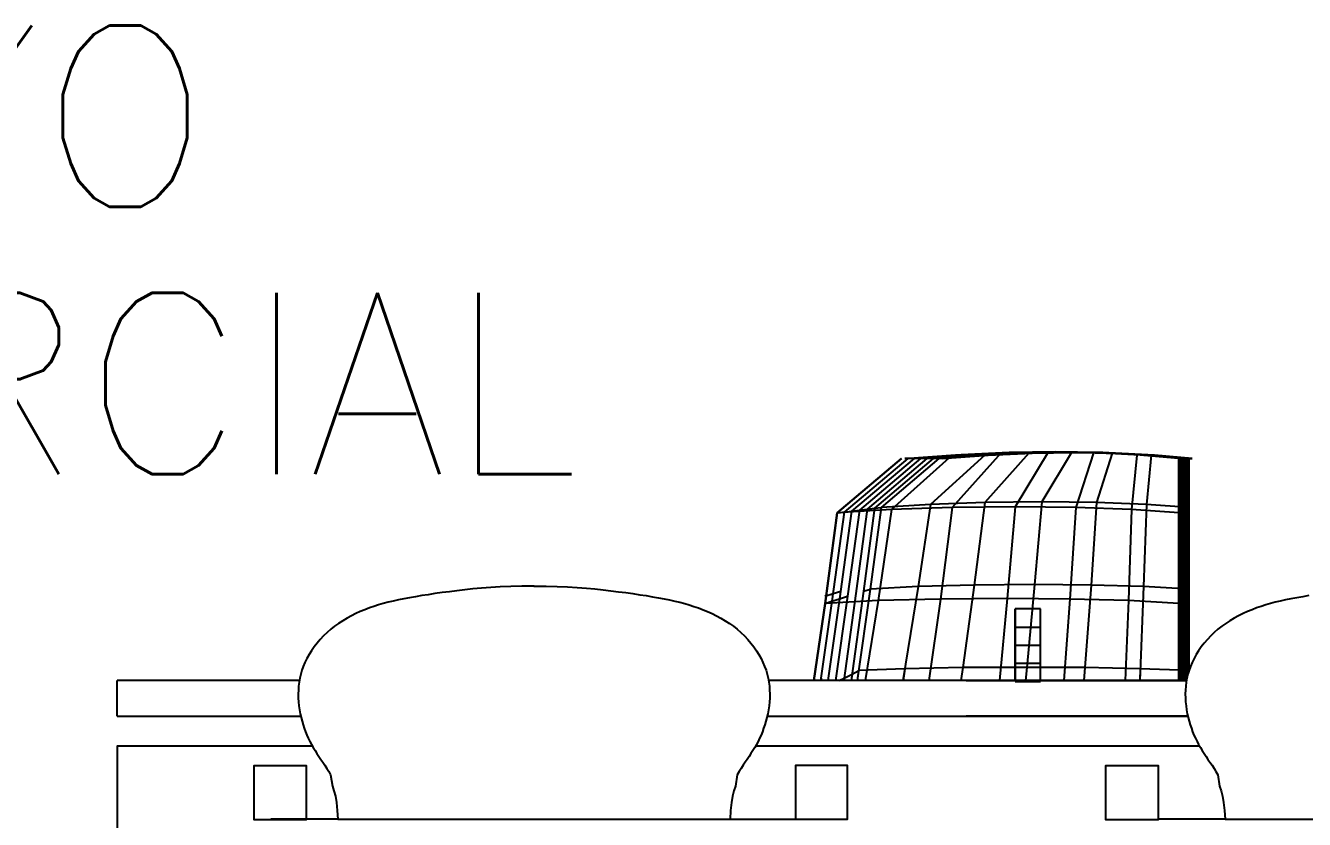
# Model space of a CAD drawing. Header units: millimetres. Extents: x 2056 to 4470, y 1400 to 3101.
# Drawn here: x 2171.46 to 2172.537, y 1412.29 to 1412.959 of the extents above; entities that cross this region are included whole.
import ezdxf

# ---------------------------------------------------------------- set-up
doc = ezdxf.new("R2010")
doc.units = ezdxf.units.MM
doc.layers.add('A-ANNO-TEXT', color=190, linetype='Continuous')
doc.layers.add('A-PLAN-3', color=3, linetype='Continuous')
doc.styles.add('ROMANS', font='romans')

# ---------------------------------------------------------------- blocks, each defined once
blk = doc.blocks.new('ESCRITORIO CONSULTORIO')
for p, q in [((0.7031, 0.9176, 3.0108), (0.6521, 0.8716, 3.0108)), ((0.6634, 0.9148, 3.0108), (0.7059, 0.9178, 3.0108)), ((0.6634, 0.9148, 3.0108), (0.7059, 0.9178, 3.0108)), ((0.7106, 0.9178, 3.0108), (0.6686, 0.9148, 3.0108)), ((0.7151, 0.9178, 3.0108), (0.6739, 0.9148, 3.0108)), ((0.7196, 0.9178, 3.0108), (0.6794, 0.9148, 3.0108)), ((0.7241, 0.9176, 3.0108), (0.6846, 0.9148, 3.0108)), ((0.7306, 0.9174, 3.0108), (0.6848, 0.8759, 3.0108)), ((0.7286, 0.9176, 3.0108), (0.6899, 0.9148, 3.0108)), ((0.6951, 0.9148, 3.0108), (0.7334, 0.9176, 3.0108)), ((0.7334, 0.9176, 3.0108), (0.6951, 0.9148, 3.0108)), ((0.7443, 0.9194, 3.0108), (0.7031, 0.8734, 3.0108)), ((0.7059, 0.9178, 3.0108), (0.7471, 0.9196, 3.0108)), ((0.7059, 0.9178, 3.0108), (0.7471, 0.9196, 3.0108)), ((0.7059, 0.9178, 3.0108), (0.7059, 0.9178, 3.0108)), ((0.7059, 0.9178, 3.0108), (0.7059, 0.9178, 3.0108)), ((0.7059, 0.9178, 3.0108), (0.7106, 0.9178, 3.0108)), ((0.7511, 0.9196, 3.0108), (0.7106, 0.9178, 3.0108)), ((0.7106, 0.9178, 3.0108), (0.7106, 0.9178, 3.0108)), ((0.7106, 0.9178, 3.0108), (0.7151, 0.9178, 3.0108)), ((0.7106, 0.9178, 3.0108), (0.7106, 0.9178, 3.0108)), ((0.7106, 0.9178, 3.0108), (0.7106, 0.9178, 3.0108)), ((0.7551, 0.9196, 3.0108), (0.7151, 0.9178, 3.0108)), ((0.7151, 0.9178, 3.0108), (0.7151, 0.9178, 3.0108)), ((0.7151, 0.9178, 3.0108), (0.7196, 0.9178, 3.0108)), ((0.7151, 0.9178, 3.0108), (0.7151, 0.9178, 3.0108)), ((0.7151, 0.9178, 3.0108), (0.7151, 0.9178, 3.0108)), ((0.7589, 0.9193, 3.0108), (0.7196, 0.9178, 3.0108)), ((0.7196, 0.9178, 3.0108), (0.7196, 0.9178, 3.0108)), ((0.7196, 0.9178, 3.0108), (0.7241, 0.9176, 3.0108)), ((0.7196, 0.9178, 3.0108), (0.7196, 0.9178, 3.0108)), ((0.7196, 0.9178, 3.0108), (0.7196, 0.9178, 3.0108)), ((0.7626, 0.9193, 3.0108), (0.7241, 0.9176, 3.0108)), ((0.7241, 0.9176, 3.0108), (0.7241, 0.9176, 3.0108)), ((0.7241, 0.9176, 3.0108), (0.7286, 0.9176, 3.0108)), ((0.7241, 0.9176, 3.0108), (0.7241, 0.9176, 3.0108)), ((0.7241, 0.9176, 3.0108), (0.7241, 0.9176, 3.0108)), ((0.7664, 0.9193, 3.0108), (0.7286, 0.9176, 3.0108)), ((0.7286, 0.9176, 3.0108), (0.7286, 0.9176, 3.0108)), ((0.7286, 0.9176, 3.0108), (0.7334, 0.9176, 3.0108)), ((0.7286, 0.9176, 3.0108), (0.7286, 0.9176, 3.0108)), ((0.7286, 0.9176, 3.0108), (0.7286, 0.9176, 3.0108)), ((0.7678, 0.9191, 3.0108), (0.7308, 0.8776, 3.0108)), ((0.7334, 0.9176, 3.0108), (0.7706, 0.9193, 3.0108)), ((0.7706, 0.9193, 3.0108), (0.7334, 0.9176, 3.0108)), ((0.7334, 0.9176, 3.0108), (0.7334, 0.9176, 3.0108)), ((0.7334, 0.9176, 3.0108), (0.7334, 0.9176, 3.0108)), ((0.7334, 0.9176, 3.0108), (0.7334, 0.9176, 3.0108)), ((0.7334, 0.9176, 3.0108), (0.7334, 0.9176, 3.0108)), ((0.7471, 0.9196, 3.0108), (0.7869, 0.9203, 3.0108)), ((0.7471, 0.9196, 3.0108), (0.7869, 0.9203, 3.0108)), ((0.7471, 0.9196, 3.0108), (0.7471, 0.9196, 3.0108)), ((0.7471, 0.9196, 3.0108), (0.7471, 0.9196, 3.0108)), ((0.7471, 0.9196, 3.0108), (0.7511, 0.9196, 3.0108)), ((0.7901, 0.9203, 3.0108), (0.7511, 0.9196, 3.0108)), ((0.7511, 0.9196, 3.0108), (0.7511, 0.9196, 3.0108)), ((0.7511, 0.9196, 3.0108), (0.7551, 0.9196, 3.0108)), ((0.7511, 0.9196, 3.0108), (0.7511, 0.9196, 3.0108)), ((0.7511, 0.9196, 3.0108), (0.7511, 0.9196, 3.0108)), ((0.7934, 0.9201, 3.0108), (0.7551, 0.9196, 3.0108)), ((0.7551, 0.9196, 3.0108), (0.7551, 0.9196, 3.0108)), ((0.7551, 0.9196, 3.0108), (0.7589, 0.9193, 3.0108)), ((0.7551, 0.9196, 3.0108), (0.7551, 0.9196, 3.0108)), ((0.7551, 0.9196, 3.0108), (0.7551, 0.9196, 3.0108)), ((0.7841, 0.9201, 3.0108), (0.7563, 0.8739, 3.0108)), ((0.7966, 0.9201, 3.0108), (0.7589, 0.9193, 3.0108)), ((0.7589, 0.9193, 3.0108), (0.7589, 0.9193, 3.0108)), ((0.7589, 0.9193, 3.0108), (0.7626, 0.9193, 3.0108)), ((0.7589, 0.9193, 3.0108), (0.7589, 0.9193, 3.0108)), ((0.7589, 0.9193, 3.0108), (0.7589, 0.9193, 3.0108)), ((0.7996, 0.9198, 3.0108), (0.7626, 0.9193, 3.0108)), ((0.7626, 0.9193, 3.0108), (0.7626, 0.9193, 3.0108)), ((0.7626, 0.9193, 3.0108), (0.7664, 0.9193, 3.0108)), ((0.7626, 0.9193, 3.0108), (0.7626, 0.9193, 3.0108)), ((0.7626, 0.9193, 3.0108), (0.7626, 0.9193, 3.0108)), ((0.8029, 0.9198, 3.0108), (0.7664, 0.9193, 3.0108)), ((0.7664, 0.9193, 3.0108), (0.7664, 0.9193, 3.0108)), ((0.7664, 0.9193, 3.0108), (0.7706, 0.9193, 3.0108)), ((0.7664, 0.9193, 3.0108), (0.7664, 0.9193, 3.0108)), ((0.7664, 0.9193, 3.0108), (0.7664, 0.9193, 3.0108)), ((0.7706, 0.9193, 3.0108), (0.8064, 0.9198, 3.0108)), ((0.8064, 0.9198, 3.0108), (0.7706, 0.9193, 3.0108)), ((0.7706, 0.9193, 3.0108), (0.7706, 0.9193, 3.0108)), ((0.7706, 0.9193, 3.0108), (0.7706, 0.9193, 3.0108)), ((0.7706, 0.9193, 3.0108), (0.7706, 0.9193, 3.0108)), ((0.7706, 0.9193, 3.0108), (0.7706, 0.9193, 3.0108)), ((0.8036, 0.9196, 3.0108), (0.7786, 0.8781, 3.0108)), ((0.7869, 0.9203, 3.0108), (0.7869, 0.9203, 3.0108)), ((0.7869, 0.9203, 3.0108), (0.8251, 0.9196, 3.0108)), ((0.7869, 0.9203, 3.0108), (0.7869, 0.9203, 3.0108)), ((0.7869, 0.9203, 3.0108), (0.7901, 0.9203, 3.0108)), ((0.7869, 0.9203, 3.0108), (0.8251, 0.9196, 3.0108)), ((0.7901, 0.9203, 3.0108), (0.7901, 0.9203, 3.0108)), ((0.7901, 0.9203, 3.0108), (0.7934, 0.9201, 3.0108)), ((0.8276, 0.9196, 3.0108), (0.7901, 0.9203, 3.0108)), ((0.7901, 0.9203, 3.0108), (0.7901, 0.9203, 3.0108)), ((0.7901, 0.9203, 3.0108), (0.7901, 0.9203, 3.0108)), ((0.7934, 0.9201, 3.0108), (0.7934, 0.9201, 3.0108)), ((0.7934, 0.9201, 3.0108), (0.7966, 0.9201, 3.0108)), ((0.8301, 0.9196, 3.0108), (0.7934, 0.9201, 3.0108)), ((0.7934, 0.9201, 3.0108), (0.7934, 0.9201, 3.0108)), ((0.7934, 0.9201, 3.0108), (0.7934, 0.9201, 3.0108)), ((0.7966, 0.9201, 3.0108), (0.7966, 0.9201, 3.0108)), ((0.7966, 0.9201, 3.0108), (0.7996, 0.9198, 3.0108)), ((0.8329, 0.9193, 3.0108), (0.7966, 0.9201, 3.0108)), ((0.7966, 0.9201, 3.0108), (0.7966, 0.9201, 3.0108)), ((0.7966, 0.9201, 3.0108), (0.7966, 0.9201, 3.0108)), ((0.7996, 0.9198, 3.0108), (0.7996, 0.9198, 3.0108)), ((0.7996, 0.9198, 3.0108), (0.8029, 0.9198, 3.0108)), ((0.8356, 0.9193, 3.0108), (0.7996, 0.9198, 3.0108)), ((0.7996, 0.9198, 3.0108), (0.7996, 0.9198, 3.0108)), ((0.7996, 0.9198, 3.0108), (0.7996, 0.9198, 3.0108)), ((0.8029, 0.9198, 3.0108), (0.8029, 0.9198, 3.0108)), ((0.8029, 0.9198, 3.0108), (0.8064, 0.9198, 3.0108)), ((0.8381, 0.9193, 3.0108), (0.8029, 0.9198, 3.0108)), ((0.8029, 0.9198, 3.0108), (0.8029, 0.9198, 3.0108)), ((0.8029, 0.9198, 3.0108), (0.8029, 0.9198, 3.0108)), ((0.8064, 0.9198, 3.0108), (0.8064, 0.9198, 3.0108)), ((0.8064, 0.9198, 3.0108), (0.8406, 0.9193, 3.0108)), ((0.8064, 0.9198, 3.0108), (0.8064, 0.9198, 3.0108)), ((0.8406, 0.9193, 3.0108), (0.8064, 0.9198, 3.0108)), ((0.8064, 0.9198, 3.0108), (0.8064, 0.9198, 3.0108)), ((0.8064, 0.9198, 3.0108), (0.8064, 0.9198, 3.0108)), ((0.8223, 0.9194, 3.0108), (0.8073, 0.8734, 3.0108)), ((0.8378, 0.9191, 3.0108), (0.8246, 0.8776, 3.0108)), ((0.8251, 0.9196, 3.0108), (0.8251, 0.9196, 3.0108)), ((0.8251, 0.9196, 3.0108), (0.8616, 0.9178, 3.0108)), ((0.8251, 0.9196, 3.0108), (0.8251, 0.9196, 3.0108)), ((0.8251, 0.9196, 3.0108), (0.8276, 0.9196, 3.0108)), ((0.8251, 0.9196, 3.0108), (0.8616, 0.9178, 3.0108)), ((0.8276, 0.9196, 3.0108), (0.8276, 0.9196, 3.0108)), ((0.8276, 0.9196, 3.0108), (0.8301, 0.9196, 3.0108)), ((0.8636, 0.9178, 3.0108), (0.8276, 0.9196, 3.0108)), ((0.8276, 0.9196, 3.0108), (0.8276, 0.9196, 3.0108)), ((0.8276, 0.9196, 3.0108), (0.8276, 0.9196, 3.0108)), ((0.8301, 0.9196, 3.0108), (0.8301, 0.9196, 3.0108)), ((0.8301, 0.9196, 3.0108), (0.8329, 0.9193, 3.0108)), ((0.8656, 0.9178, 3.0108), (0.8301, 0.9196, 3.0108)), ((0.8301, 0.9196, 3.0108), (0.8301, 0.9196, 3.0108)), ((0.8301, 0.9196, 3.0108), (0.8301, 0.9196, 3.0108)), ((0.8329, 0.9193, 3.0108), (0.8329, 0.9193, 3.0108)), ((0.8329, 0.9193, 3.0108), (0.8356, 0.9193, 3.0108)), ((0.8676, 0.9178, 3.0108), (0.8329, 0.9193, 3.0108)), ((0.8329, 0.9193, 3.0108), (0.8329, 0.9193, 3.0108)), ((0.8329, 0.9193, 3.0108), (0.8329, 0.9193, 3.0108)), ((0.8356, 0.9193, 3.0108), (0.8356, 0.9193, 3.0108)), ((0.8356, 0.9193, 3.0108), (0.8381, 0.9193, 3.0108)), ((0.8699, 0.9176, 3.0108), (0.8356, 0.9193, 3.0108)), ((0.8356, 0.9193, 3.0108), (0.8356, 0.9193, 3.0108)), ((0.8356, 0.9193, 3.0108), (0.8356, 0.9193, 3.0108)), ((0.8381, 0.9193, 3.0108), (0.8381, 0.9193, 3.0108)), ((0.8381, 0.9193, 3.0108), (0.8406, 0.9193, 3.0108)), ((0.8719, 0.9176, 3.0108), (0.8381, 0.9193, 3.0108)), ((0.8381, 0.9193, 3.0108), (0.8381, 0.9193, 3.0108)), ((0.8381, 0.9193, 3.0108), (0.8381, 0.9193, 3.0108)), ((0.8406, 0.9193, 3.0108), (0.8406, 0.9193, 3.0108)), ((0.8406, 0.9193, 3.0108), (0.8736, 0.9176, 3.0108)), ((0.8406, 0.9193, 3.0108), (0.8406, 0.9193, 3.0108)), ((0.8736, 0.9176, 3.0108), (0.8406, 0.9193, 3.0108)), ((0.8406, 0.9193, 3.0108), (0.8406, 0.9193, 3.0108)), ((0.8406, 0.9193, 3.0108), (0.8406, 0.9193, 3.0108)), ((0.8588, 0.9176, 3.0108), (0.8543, 0.8716, 3.0108)), ((0.8616, 0.9178, 3.0108), (0.8616, 0.9178, 3.0108)), ((0.8616, 0.9178, 3.0108), (0.8969, 0.9148, 3.0108)), ((0.8616, 0.9178, 3.0108), (0.8616, 0.9178, 3.0108)), ((0.8616, 0.9178, 3.0108), (0.8636, 0.9178, 3.0108)), ((0.8616, 0.9178, 3.0108), (0.8969, 0.9148, 3.0108)), ((0.8636, 0.9178, 3.0108), (0.8636, 0.9178, 3.0108)), ((0.8636, 0.9178, 3.0108), (0.8656, 0.9178, 3.0108)), ((0.8981, 0.9148, 3.0108), (0.8636, 0.9178, 3.0108)), ((0.8636, 0.9178, 3.0108), (0.8636, 0.9178, 3.0108)), ((0.8636, 0.9178, 3.0108), (0.8636, 0.9178, 3.0108)), ((0.8656, 0.9178, 3.0108), (0.8656, 0.9178, 3.0108)), ((0.8656, 0.9178, 3.0108), (0.8676, 0.9178, 3.0108)), ((0.8996, 0.9148, 3.0108), (0.8656, 0.9178, 3.0108)), ((0.8656, 0.9178, 3.0108), (0.8656, 0.9178, 3.0108)), ((0.8656, 0.9178, 3.0108), (0.8656, 0.9178, 3.0108)), ((0.8708, 0.9174, 3.0108), (0.8668, 0.8759, 3.0108)), ((0.8676, 0.9178, 3.0108), (0.8676, 0.9178, 3.0108)), ((0.8676, 0.9178, 3.0108), (0.8699, 0.9176, 3.0108)), ((0.9011, 0.9148, 3.0108), (0.8676, 0.9178, 3.0108)), ((0.8676, 0.9178, 3.0108), (0.8676, 0.9178, 3.0108)), ((0.8676, 0.9178, 3.0108), (0.8676, 0.9178, 3.0108)), ((0.8699, 0.9176, 3.0108), (0.8699, 0.9176, 3.0108)), ((0.8699, 0.9176, 3.0108), (0.8719, 0.9176, 3.0108)), ((0.9024, 0.9148, 3.0108), (0.8699, 0.9176, 3.0108)), ((0.8699, 0.9176, 3.0108), (0.8699, 0.9176, 3.0108)), ((0.8699, 0.9176, 3.0108), (0.8699, 0.9176, 3.0108)), ((0.8719, 0.9176, 3.0108), (0.8719, 0.9176, 3.0108)), ((0.8719, 0.9176, 3.0108), (0.8736, 0.9176, 3.0108)), ((0.9039, 0.9148, 3.0108), (0.8719, 0.9176, 3.0108)), ((0.8719, 0.9176, 3.0108), (0.8719, 0.9176, 3.0108)), ((0.8719, 0.9176, 3.0108), (0.8719, 0.9176, 3.0108)), ((0.8736, 0.9176, 3.0108), (0.8736, 0.9176, 3.0108)), ((0.8736, 0.9176, 3.0108), (0.9054, 0.9148, 3.0108)), ((0.8736, 0.9176, 3.0108), (0.8736, 0.9176, 3.0108)), ((0.9054, 0.9148, 3.0108), (0.8736, 0.9176, 3.0108)), ((0.8736, 0.9176, 3.0108), (0.8736, 0.9176, 3.0108)), ((0.8736, 0.9176, 3.0108), (0.8736, 0.9176, 3.0108)), ((0.6063, 0.8689, 3.0108), (0.6606, 0.9146, 3.0108)), ((0.6606, 0.9146, 3.0108), (0.6063, 0.8689, 3.0108)), ((0.6658, 0.9146, 3.0108), (0.6121, 0.8694, 3.0108)), ((0.6711, 0.9146, 3.0108), (0.6183, 0.8704, 3.0108)), ((0.6766, 0.9146, 3.0108), (0.6251, 0.8711, 3.0108)), ((0.6818, 0.9146, 3.0108), (0.6316, 0.8721, 3.0108)), ((0.6871, 0.9146, 3.0108), (0.6378, 0.8729, 3.0108)), ((0.6436, 0.8734, 3.0108), (0.6923, 0.9146, 3.0108)), ((0.6436, 0.8734, 3.0108), (0.6923, 0.9146, 3.0108)), ((0.6634, 0.9148, 3.0108), (0.6634, 0.9148, 3.0108)), ((0.6634, 0.9148, 3.0108), (0.6634, 0.9148, 3.0108)), ((0.6686, 0.9148, 3.0108), (0.6634, 0.9148, 3.0108)), ((0.6634, 0.9148, 3.0108), (0.6634, 0.9148, 3.0108)), ((0.6686, 0.9148, 3.0108), (0.6634, 0.9148, 3.0108)), ((0.6634, 0.9148, 3.0108), (0.6634, 0.9148, 3.0108)), ((0.6634, 0.9148, 3.0108), (0.6634, 0.9148, 3.0108)), ((0.6739, 0.9148, 3.0108), (0.6686, 0.9148, 3.0108)), ((0.6686, 0.9148, 3.0108), (0.6686, 0.9148, 3.0108)), ((0.6686, 0.9148, 3.0108), (0.6686, 0.9148, 3.0108)), ((0.6739, 0.9148, 3.0108), (0.6686, 0.9148, 3.0108)), ((0.6686, 0.9148, 3.0108), (0.6686, 0.9148, 3.0108)), ((0.6686, 0.9148, 3.0108), (0.6686, 0.9148, 3.0108)), ((0.6794, 0.9148, 3.0108), (0.6739, 0.9148, 3.0108)), ((0.6739, 0.9148, 3.0108), (0.6739, 0.9148, 3.0108)), ((0.6739, 0.9148, 3.0108), (0.6739, 0.9148, 3.0108)), ((0.6794, 0.9148, 3.0108), (0.6739, 0.9148, 3.0108)), ((0.6739, 0.9148, 3.0108), (0.6739, 0.9148, 3.0108)), ((0.6739, 0.9148, 3.0108), (0.6739, 0.9148, 3.0108)), ((0.6846, 0.9148, 3.0108), (0.6794, 0.9148, 3.0108)), ((0.6794, 0.9148, 3.0108), (0.6794, 0.9148, 3.0108)), ((0.6794, 0.9148, 3.0108), (0.6794, 0.9148, 3.0108)), ((0.6846, 0.9148, 3.0108), (0.6794, 0.9148, 3.0108)), ((0.6794, 0.9148, 3.0108), (0.6794, 0.9148, 3.0108)), ((0.6794, 0.9148, 3.0108), (0.6794, 0.9148, 3.0108)), ((0.6899, 0.9148, 3.0108), (0.6846, 0.9148, 3.0108)), ((0.6846, 0.9148, 3.0108), (0.6846, 0.9148, 3.0108)), ((0.6846, 0.9148, 3.0108), (0.6846, 0.9148, 3.0108)), ((0.6899, 0.9148, 3.0108), (0.6846, 0.9148, 3.0108)), ((0.6846, 0.9148, 3.0108), (0.6846, 0.9148, 3.0108)), ((0.6846, 0.9148, 3.0108), (0.6846, 0.9148, 3.0108)), ((0.6951, 0.9148, 3.0108), (0.6899, 0.9148, 3.0108)), ((0.6899, 0.9148, 3.0108), (0.6899, 0.9148, 3.0108)), ((0.6899, 0.9148, 3.0108), (0.6899, 0.9148, 3.0108)), ((0.6951, 0.9148, 3.0108), (0.6899, 0.9148, 3.0108)), ((0.6899, 0.9148, 3.0108), (0.6899, 0.9148, 3.0108)), ((0.6899, 0.9148, 3.0108), (0.6899, 0.9148, 3.0108)), ((0.6951, 0.9148, 3.0108), (0.6951, 0.9148, 3.0108)), ((0.6951, 0.9148, 3.0108), (0.6951, 0.9148, 3.0108)), ((0.6951, 0.9148, 3.0108), (0.6951, 0.9148, 3.0108)), ((0.6951, 0.9148, 3.0108), (0.6951, 0.9148, 3.0108)), ((0.6951, 0.9148, 3.0108), (0.6951, 0.9148, 3.0108)), ((0.8941, 0.9146, 3.0108), (0.8941, 0.8689, 3.0108)), ((0.8941, 0.8689, 3.0108), (0.8941, 0.9146, 3.0108)), ((0.8953, 0.9146, 3.0108), (0.8953, 0.8694, 3.0108)), ((0.8968, 0.9146, 3.0108), (0.8968, 0.8704, 3.0108)), ((0.8969, 0.9148, 3.0108), (0.8969, 0.9148, 3.0108)), ((0.8969, 0.9148, 3.0108), (0.8981, 0.9148, 3.0108)), ((0.8969, 0.9148, 3.0108), (0.8969, 0.9148, 3.0108)), ((0.8969, 0.9148, 3.0108), (0.8969, 0.9148, 3.0108)), ((0.8969, 0.9148, 3.0108), (0.8969, 0.9148, 3.0108)), ((0.8969, 0.9148, 3.0108), (0.8981, 0.9148, 3.0108)), ((0.8981, 0.9148, 3.0108), (0.8981, 0.9148, 3.0108)), ((0.8981, 0.9148, 3.0108), (0.8996, 0.9148, 3.0108)), ((0.8981, 0.9148, 3.0108), (0.8981, 0.9148, 3.0108)), ((0.8981, 0.9148, 3.0108), (0.8996, 0.9148, 3.0108)), ((0.8983, 0.9146, 3.0108), (0.8983, 0.8711, 3.0108)), ((0.8996, 0.9148, 3.0108), (0.8996, 0.9148, 3.0108)), ((0.8996, 0.9148, 3.0108), (0.9011, 0.9148, 3.0108)), ((0.8996, 0.9148, 3.0108), (0.8996, 0.9148, 3.0108)), ((0.8996, 0.9148, 3.0108), (0.9011, 0.9148, 3.0108)), ((0.8996, 0.9146, 3.0108), (0.8996, 0.8721, 3.0108)), ((0.9011, 0.9148, 3.0108), (0.9011, 0.9148, 3.0108)), ((0.9011, 0.9148, 3.0108), (0.9024, 0.9148, 3.0108)), ((0.9011, 0.9148, 3.0108), (0.9011, 0.9148, 3.0108)), ((0.9011, 0.9148, 3.0108), (0.9024, 0.9148, 3.0108)), ((0.9011, 0.9146, 3.0108), (0.9011, 0.8729, 3.0108)), ((0.9024, 0.9148, 3.0108), (0.9024, 0.9148, 3.0108)), ((0.9024, 0.9148, 3.0108), (0.9039, 0.9148, 3.0108)), ((0.9024, 0.9148, 3.0108), (0.9024, 0.9148, 3.0108)), ((0.9024, 0.9148, 3.0108), (0.9039, 0.9148, 3.0108)), ((0.9026, 0.9146, 3.0108), (0.9026, 0.8734, 3.0108)), ((0.9026, 0.9146, 3.0108), (0.9026, 0.8734, 3.0108)), ((0.9039, 0.9148, 3.0108), (0.9039, 0.9148, 3.0108)), ((0.9039, 0.9148, 3.0108), (0.9054, 0.9148, 3.0108)), ((0.9039, 0.9148, 3.0108), (0.9039, 0.9148, 3.0108)), ((0.9039, 0.9148, 3.0108), (0.9054, 0.9148, 3.0108)), ((0.9054, 0.9148, 3.0108), (0.9054, 0.9148, 3.0108)), ((0.9054, 0.9148, 3.0108), (0.9054, 0.9148, 3.0108)), ((0.9054, 0.9148, 3.0108), (0.9054, 0.9148, 3.0108)), ((0.6378, 0.8729, 3.0108), (0.6286, 0.8029, 3.0108)), ((0.6316, 0.8721, 3.0108), (0.6378, 0.8729, 3.0108)), ((0.6343, 0.8046, 3.0108), (0.6436, 0.8734, 3.0108)), ((0.6343, 0.8046, 3.0108), (0.6436, 0.8734, 3.0108)), ((0.6378, 0.8729, 3.0108), (0.6436, 0.8734, 3.0108)), ((0.6378, 0.8729, 3.0108), (0.6378, 0.8729, 3.0108)), ((0.6378, 0.8729, 3.0108), (0.6378, 0.8729, 3.0108)), ((0.6378, 0.8729, 3.0108), (0.6378, 0.8729, 3.0108)), ((0.6848, 0.8759, 3.0108), (0.6436, 0.8734, 3.0108)), ((0.6436, 0.8734, 3.0108), (0.6436, 0.8734, 3.0108)), ((0.6436, 0.8734, 3.0108), (0.6436, 0.8734, 3.0108)), ((0.6436, 0.8734, 3.0108), (0.6436, 0.8734, 3.0108)), ((0.6436, 0.8734, 3.0108), (0.6436, 0.8734, 3.0108)), ((0.6436, 0.8734, 3.0108), (0.6436, 0.8734, 3.0108)), ((0.6436, 0.8734, 3.0108), (0.6436, 0.8734, 3.0108)), ((0.7031, 0.8734, 3.0108), (0.6521, 0.8716, 3.0108)), ((0.6848, 0.8759, 3.0108), (0.6746, 0.8069, 3.0108)), ((0.7308, 0.8776, 3.0108), (0.6848, 0.8759, 3.0108)), ((0.6848, 0.8759, 3.0108), (0.6848, 0.8759, 3.0108)), ((0.6848, 0.8759, 3.0108), (0.6848, 0.8759, 3.0108)), ((0.6848, 0.8759, 3.0108), (0.6848, 0.8759, 3.0108)), ((0.7031, 0.8734, 3.0108), (0.6933, 0.7961, 3.0108)), ((0.7563, 0.8739, 3.0108), (0.7031, 0.8734, 3.0108)), ((0.7031, 0.8734, 3.0108), (0.7031, 0.8734, 3.0108)), ((0.7031, 0.8734, 3.0108), (0.7031, 0.8734, 3.0108)), ((0.7031, 0.8734, 3.0108), (0.7031, 0.8734, 3.0108)), ((0.7308, 0.8776, 3.0108), (0.7218, 0.8079, 3.0108)), ((0.7786, 0.8781, 3.0108), (0.7308, 0.8776, 3.0108)), ((0.7308, 0.8776, 3.0108), (0.7308, 0.8776, 3.0108)), ((0.7308, 0.8776, 3.0108), (0.7308, 0.8776, 3.0108)), ((0.7308, 0.8776, 3.0108), (0.7308, 0.8776, 3.0108)), ((0.7563, 0.8739, 3.0108), (0.7496, 0.7966, 3.0108)), ((0.7563, 0.8739, 3.0108), (0.7563, 0.8739, 3.0108)), ((0.8073, 0.8734, 3.0108), (0.7563, 0.8739, 3.0108)), ((0.7563, 0.8739, 3.0108), (0.7563, 0.8739, 3.0108)), ((0.7563, 0.8739, 3.0108), (0.7563, 0.8739, 3.0108)), ((0.7786, 0.8781, 3.0108), (0.7726, 0.8084, 3.0108)), ((0.7786, 0.8781, 3.0108), (0.7786, 0.8781, 3.0108)), ((0.8246, 0.8776, 3.0108), (0.7786, 0.8781, 3.0108)), ((0.7786, 0.8781, 3.0108), (0.7786, 0.8781, 3.0108)), ((0.7786, 0.8781, 3.0108), (0.7786, 0.8781, 3.0108)), ((0.8073, 0.8734, 3.0108), (0.8023, 0.7961, 3.0108)), ((0.8073, 0.8734, 3.0108), (0.8073, 0.8734, 3.0108)), ((0.8543, 0.8716, 3.0108), (0.8073, 0.8734, 3.0108)), ((0.8073, 0.8734, 3.0108), (0.8073, 0.8734, 3.0108)), ((0.8073, 0.8734, 3.0108), (0.8073, 0.8734, 3.0108)), ((0.8246, 0.8776, 3.0108), (0.8201, 0.8079, 3.0108)), ((0.8246, 0.8776, 3.0108), (0.8246, 0.8776, 3.0108)), ((0.8668, 0.8759, 3.0108), (0.8246, 0.8776, 3.0108)), ((0.8246, 0.8776, 3.0108), (0.8246, 0.8776, 3.0108)), ((0.8246, 0.8776, 3.0108), (0.8246, 0.8776, 3.0108)), ((0.8668, 0.8759, 3.0108), (0.8643, 0.8069, 3.0108)), ((0.8668, 0.8759, 3.0108), (0.8668, 0.8759, 3.0108)), ((0.9026, 0.8734, 3.0108), (0.8668, 0.8759, 3.0108)), ((0.8668, 0.8759, 3.0108), (0.8668, 0.8759, 3.0108)), ((0.8668, 0.8759, 3.0108), (0.8668, 0.8759, 3.0108)), ((0.9011, 0.8729, 3.0108), (0.8996, 0.8721, 3.0108)), ((0.9026, 0.8734, 3.0108), (0.9011, 0.8729, 3.0108)), ((0.9011, 0.8729, 3.0108), (0.9011, 0.8729, 3.0108)), ((0.9011, 0.8729, 3.0108), (0.9011, 0.8029, 3.0108)), ((0.9011, 0.8729, 3.0108), (0.9011, 0.8729, 3.0108)), ((0.9011, 0.8729, 3.0108), (0.9011, 0.8729, 3.0108)), ((0.9026, 0.8734, 3.0108), (0.9026, 0.8734, 3.0108)), ((0.9026, 0.8734, 3.0108), (0.9026, 0.8046, 3.0108)), ((0.9026, 0.8734, 3.0108), (0.9026, 0.8734, 3.0108)), ((0.9026, 0.8734, 3.0108), (0.9026, 0.8046, 3.0108)), ((0.5961, 0.7926, 3.0108), (0.6063, 0.8689, 3.0108)), ((0.6063, 0.8689, 3.0108), (0.5961, 0.7926, 3.0108)), ((0.6121, 0.8694, 3.0108), (0.6018, 0.7944, 3.0108)), ((0.6521, 0.8716, 3.0108), (0.6063, 0.8689, 3.0108)), ((0.6063, 0.8689, 3.0108), (0.6121, 0.8694, 3.0108)), ((0.6063, 0.8689, 3.0108), (0.6063, 0.8689, 3.0108)), ((0.6063, 0.8689, 3.0108), (0.6063, 0.8689, 3.0108)), ((0.6063, 0.8689, 3.0108), (0.6063, 0.8689, 3.0108)), ((0.6063, 0.8689, 3.0108), (0.6063, 0.8689, 3.0108)), ((0.6183, 0.8704, 3.0108), (0.6083, 0.7964, 3.0108)), ((0.6121, 0.8694, 3.0108), (0.6183, 0.8704, 3.0108)), ((0.6121, 0.8694, 3.0108), (0.6121, 0.8694, 3.0108)), ((0.6121, 0.8694, 3.0108), (0.6121, 0.8694, 3.0108)), ((0.6121, 0.8694, 3.0108), (0.6121, 0.8694, 3.0108)), ((0.6251, 0.8711, 3.0108), (0.6151, 0.7986, 3.0108)), ((0.6183, 0.8704, 3.0108), (0.6251, 0.8711, 3.0108)), ((0.6183, 0.8704, 3.0108), (0.6183, 0.8704, 3.0108)), ((0.6183, 0.8704, 3.0108), (0.6183, 0.8704, 3.0108)), ((0.6183, 0.8704, 3.0108), (0.6183, 0.8704, 3.0108)), ((0.6316, 0.8721, 3.0108), (0.6221, 0.8009, 3.0108)), ((0.6251, 0.8711, 3.0108), (0.6316, 0.8721, 3.0108)), ((0.6251, 0.8711, 3.0108), (0.6251, 0.8711, 3.0108)), ((0.6251, 0.8711, 3.0108), (0.6251, 0.8711, 3.0108)), ((0.6251, 0.8711, 3.0108), (0.6251, 0.8711, 3.0108)), ((0.6316, 0.8721, 3.0108), (0.6316, 0.8721, 3.0108)), ((0.6316, 0.8721, 3.0108), (0.6316, 0.8721, 3.0108)), ((0.6316, 0.8721, 3.0108), (0.6316, 0.8721, 3.0108)), ((0.6521, 0.8716, 3.0108), (0.6408, 0.7949, 3.0108)), ((0.6521, 0.8716, 3.0108), (0.6521, 0.8716, 3.0108)), ((0.6521, 0.8716, 3.0108), (0.6521, 0.8716, 3.0108)), ((0.6521, 0.8716, 3.0108), (0.6521, 0.8716, 3.0108)), ((0.8543, 0.8716, 3.0108), (0.8516, 0.7949, 3.0108)), ((0.8543, 0.8716, 3.0108), (0.8543, 0.8716, 3.0108)), ((0.8941, 0.8689, 3.0108), (0.8543, 0.8716, 3.0108)), ((0.8543, 0.8716, 3.0108), (0.8543, 0.8716, 3.0108)), ((0.8543, 0.8716, 3.0108), (0.8543, 0.8716, 3.0108)), ((0.8953, 0.8694, 3.0108), (0.8941, 0.8689, 3.0108)), ((0.8941, 0.8689, 3.0108), (0.8941, 0.8689, 3.0108)), ((0.8941, 0.8689, 3.0108), (0.8941, 0.7926, 3.0108)), ((0.8941, 0.8689, 3.0108), (0.8941, 0.8689, 3.0108)), ((0.8941, 0.7926, 3.0108), (0.8941, 0.8689, 3.0108)), ((0.8941, 0.8689, 3.0108), (0.8941, 0.8689, 3.0108)), ((0.8941, 0.8689, 3.0108), (0.8941, 0.8689, 3.0108)), ((0.8968, 0.8704, 3.0108), (0.8953, 0.8694, 3.0108)), ((0.8953, 0.8694, 3.0108), (0.8953, 0.8694, 3.0108)), ((0.8953, 0.8694, 3.0108), (0.8953, 0.7944, 3.0108)), ((0.8953, 0.8694, 3.0108), (0.8953, 0.8694, 3.0108)), ((0.8953, 0.8694, 3.0108), (0.8953, 0.8694, 3.0108)), ((0.8983, 0.8711, 3.0108), (0.8968, 0.8704, 3.0108)), ((0.8968, 0.8704, 3.0108), (0.8968, 0.8704, 3.0108)), ((0.8968, 0.8704, 3.0108), (0.8968, 0.7964, 3.0108)), ((0.8968, 0.8704, 3.0108), (0.8968, 0.8704, 3.0108)), ((0.8968, 0.8704, 3.0108), (0.8968, 0.8704, 3.0108)), ((0.8996, 0.8721, 3.0108), (0.8983, 0.8711, 3.0108)), ((0.8983, 0.8711, 3.0108), (0.8983, 0.8711, 3.0108)), ((0.8983, 0.8711, 3.0108), (0.8983, 0.7986, 3.0108)), ((0.8983, 0.8711, 3.0108), (0.8983, 0.8711, 3.0108)), ((0.8983, 0.8711, 3.0108), (0.8983, 0.8711, 3.0108)), ((0.8996, 0.8721, 3.0108), (0.8996, 0.8721, 3.0108)), ((0.8996, 0.8721, 3.0108), (0.8996, 0.8009, 3.0108)), ((0.8996, 0.8721, 3.0108), (0.8996, 0.8721, 3.0108)), ((0.8996, 0.8721, 3.0108), (0.8996, 0.8721, 3.0108)), ((0.7218, 0.8079, 3.0108), (0.6746, 0.8069, 3.0108)), ((0.7218, 0.8079, 3.0108), (0.7121, 0.7384, 3.0108)), ((0.7726, 0.8084, 3.0108), (0.7218, 0.8079, 3.0108)), ((0.7218, 0.8079, 3.0108), (0.7218, 0.8079, 3.0108)), ((0.7218, 0.8079, 3.0108), (0.7218, 0.8079, 3.0108)), ((0.7218, 0.8079, 3.0108), (0.7218, 0.8079, 3.0108)), ((0.7726, 0.8084, 3.0108), (0.7661, 0.7386, 3.0108)), ((0.7726, 0.8084, 3.0108), (0.7726, 0.8084, 3.0108)), ((0.8201, 0.8079, 3.0108), (0.7726, 0.8084, 3.0108)), ((0.7726, 0.8084, 3.0108), (0.7726, 0.8084, 3.0108)), ((0.7726, 0.8084, 3.0108), (0.7726, 0.8084, 3.0108)), ((0.8201, 0.8079, 3.0108), (0.814, 0.7276, 3.0108)), ((0.8201, 0.8079, 3.0108), (0.8201, 0.8079, 3.0108)), ((0.8643, 0.8069, 3.0108), (0.8201, 0.8079, 3.0108)), ((0.8201, 0.8079, 3.0108), (0.8201, 0.8079, 3.0108)), ((0.8201, 0.8079, 3.0108), (0.8201, 0.8079, 3.0108)), ((0.5958, 0.7986, 3.0108), (0.6028, 0.8009, 3.0108)), ((0.5958, 0.7986, 3.0108), (0.5958, 0.7986, 3.0108)), ((0.5958, 0.7986, 3.0108), (0.5958, 0.7986, 3.0108)), ((0.5958, 0.7986, 3.0108), (0.5958, 0.7986, 3.0108)), ((0.6028, 0.8009, 3.0108), (0.6093, 0.8029, 3.0108)), ((0.6028, 0.8009, 3.0108), (0.6028, 0.8009, 3.0108)), ((0.6028, 0.8009, 3.0108), (0.6028, 0.8009, 3.0108)), ((0.6028, 0.8009, 3.0108), (0.6028, 0.8009, 3.0108)), ((0.6151, 0.7986, 3.0108), (0.605, 0.7276, 3.0108)), ((0.6083, 0.7964, 3.0108), (0.6151, 0.7986, 3.0108)), ((0.6093, 0.8029, 3.0108), (0.6093, 0.8029, 3.0108)), ((0.6093, 0.8029, 3.0108), (0.6093, 0.8029, 3.0108)), ((0.6093, 0.8029, 3.0108), (0.6093, 0.8029, 3.0108)), ((0.6221, 0.8009, 3.0108), (0.6118, 0.7276, 3.0108)), ((0.6286, 0.8029, 3.0108), (0.6181, 0.7276, 3.0108)), ((0.6234, 0.7276, 3.0108), (0.6343, 0.8046, 3.0108)), ((0.6234, 0.7276, 3.0108), (0.6343, 0.8046, 3.0108)), ((0.6286, 0.8029, 3.0108), (0.6343, 0.8046, 3.0108)), ((0.6746, 0.8069, 3.0108), (0.6343, 0.8046, 3.0108)), ((0.6343, 0.8046, 3.0108), (0.6343, 0.8046, 3.0108)), ((0.6343, 0.8046, 3.0108), (0.6343, 0.8046, 3.0108)), ((0.6343, 0.8046, 3.0108), (0.6343, 0.8046, 3.0108)), ((0.6343, 0.8046, 3.0108), (0.6343, 0.8046, 3.0108)), ((0.6343, 0.8046, 3.0108), (0.6343, 0.8046, 3.0108)), ((0.6343, 0.8046, 3.0108), (0.6343, 0.8046, 3.0108)), ((0.6746, 0.8069, 3.0108), (0.6617, 0.7276, 3.0108)), ((0.6746, 0.8069, 3.0108), (0.6746, 0.8069, 3.0108)), ((0.6746, 0.8069, 3.0108), (0.6746, 0.8069, 3.0108)), ((0.6746, 0.8069, 3.0108), (0.6746, 0.8069, 3.0108)), ((0.8643, 0.8069, 3.0108), (0.8612, 0.7276, 3.0108)), ((0.8643, 0.8069, 3.0108), (0.8643, 0.8069, 3.0108)), ((0.9026, 0.8046, 3.0108), (0.8643, 0.8069, 3.0108)), ((0.8643, 0.8069, 3.0108), (0.8643, 0.8069, 3.0108)), ((0.8643, 0.8069, 3.0108), (0.8643, 0.8069, 3.0108)), ((0.8983, 0.7986, 3.0108), (0.8968, 0.7964, 3.0108)), ((0.8996, 0.8009, 3.0108), (0.8983, 0.7986, 3.0108)), ((0.8983, 0.7986, 3.0108), (0.8983, 0.7986, 3.0108)), ((0.8983, 0.7986, 3.0108), (0.8983, 0.7276, 3.0108)), ((0.8983, 0.7986, 3.0108), (0.8983, 0.7986, 3.0108)), ((0.8983, 0.7986, 3.0108), (0.8983, 0.7986, 3.0108)), ((0.9011, 0.8029, 3.0108), (0.8996, 0.8009, 3.0108)), ((0.8996, 0.8009, 3.0108), (0.8996, 0.8009, 3.0108)), ((0.8996, 0.8009, 3.0108), (0.8996, 0.7276, 3.0108)), ((0.8996, 0.8009, 3.0108), (0.8996, 0.8009, 3.0108)), ((0.8996, 0.8009, 3.0108), (0.8996, 0.8009, 3.0108)), ((0.9026, 0.8046, 3.0108), (0.9011, 0.8029, 3.0108)), ((0.9011, 0.8029, 3.0108), (0.9011, 0.8029, 3.0108)), ((0.9011, 0.8029, 3.0108), (0.9011, 0.7302, 3.0108)), ((0.9011, 0.8029, 3.0108), (0.9011, 0.8029, 3.0108)), ((0.9011, 0.8029, 3.0108), (0.9011, 0.8029, 3.0108)), ((0.9026, 0.8046, 3.0108), (0.9026, 0.8046, 3.0108)), ((0.9026, 0.8046, 3.0108), (0.9026, 0.7361, 3.0108)), ((0.9026, 0.8046, 3.0108), (0.9026, 0.8046, 3.0108)), ((0.9026, 0.8046, 3.0108), (0.9026, 0.7361, 3.0108)), ((0.5867, 0.7276, 3.0108), (0.5961, 0.7926, 3.0108)), ((0.5961, 0.7926, 3.0108), (0.5867, 0.7276, 3.0108)), ((0.6018, 0.7944, 3.0108), (0.5922, 0.7276, 3.0108)), ((0.6408, 0.7949, 3.0108), (0.5961, 0.7926, 3.0108)), ((0.5961, 0.7926, 3.0108), (0.6018, 0.7944, 3.0108)), ((0.5961, 0.7926, 3.0108), (0.5961, 0.7926, 3.0108)), ((0.5961, 0.7926, 3.0108), (0.5961, 0.7926, 3.0108)), ((0.5961, 0.7926, 3.0108), (0.5961, 0.7926, 3.0108)), ((0.5961, 0.7926, 3.0108), (0.5961, 0.7926, 3.0108)), ((0.6083, 0.7964, 3.0108), (0.5985, 0.7276, 3.0108)), ((0.6018, 0.7944, 3.0108), (0.6083, 0.7964, 3.0108)), ((0.6018, 0.7944, 3.0108), (0.6018, 0.7944, 3.0108)), ((0.6018, 0.7944, 3.0108), (0.6018, 0.7944, 3.0108)), ((0.6018, 0.7944, 3.0108), (0.6018, 0.7944, 3.0108)), ((0.6083, 0.7964, 3.0108), (0.6083, 0.7964, 3.0108)), ((0.6083, 0.7964, 3.0108), (0.6083, 0.7964, 3.0108)), ((0.6083, 0.7964, 3.0108), (0.6083, 0.7964, 3.0108)), ((0.6216, 0.7949, 3.0108), (0.6216, 0.7949, 3.0108)), ((0.6216, 0.7949, 3.0108), (0.6216, 0.7949, 3.0108)), ((0.6216, 0.7949, 3.0108), (0.6216, 0.7949, 3.0108)), ((0.6408, 0.7949, 3.0108), (0.6299, 0.7276, 3.0108)), ((0.6933, 0.7961, 3.0108), (0.6408, 0.7949, 3.0108)), ((0.6933, 0.7961, 3.0108), (0.6836, 0.7276, 3.0108)), ((0.7496, 0.7966, 3.0108), (0.6933, 0.7961, 3.0108)), ((0.6933, 0.7961, 3.0108), (0.6933, 0.7961, 3.0108)), ((0.6933, 0.7961, 3.0108), (0.6933, 0.7961, 3.0108)), ((0.6933, 0.7961, 3.0108), (0.6933, 0.7961, 3.0108)), ((0.7496, 0.7966, 3.0108), (0.7431, 0.7276, 3.0108)), ((0.7496, 0.7966, 3.0108), (0.7496, 0.7966, 3.0108)), ((0.8023, 0.7961, 3.0108), (0.7496, 0.7966, 3.0108)), ((0.7496, 0.7966, 3.0108), (0.7496, 0.7966, 3.0108)), ((0.7496, 0.7966, 3.0108), (0.7496, 0.7966, 3.0108)), ((0.7563, 0.7276, 3.0108), (0.7563, 0.7881, 3.0108)), ((0.7563, 0.7881, 3.0108), (0.7563, 0.7881, 3.0108)), ((0.7563, 0.7881, 3.0108), (0.7563, 0.7881, 3.0108)), ((0.7776, 0.7881, 3.0108), (0.7563, 0.7881, 3.0108)), ((0.7563, 0.7881, 3.0108), (0.7563, 0.7881, 3.0108)), ((0.7563, 0.7881, 3.0108), (0.7563, 0.7726, 3.0108)), ((0.7776, 0.7276, 3.0108), (0.7776, 0.7881, 3.0108)), ((0.7776, 0.7881, 3.0108), (0.7776, 0.7881, 3.0108)), ((0.7776, 0.7726, 3.0108), (0.7776, 0.7881, 3.0108)), ((0.7776, 0.7881, 3.0108), (0.7776, 0.7881, 3.0108)), ((0.7776, 0.7881, 3.0108), (0.7776, 0.7881, 3.0108)), ((0.8023, 0.7961, 3.0108), (0.7972, 0.7276, 3.0108)), ((0.8023, 0.7961, 3.0108), (0.8023, 0.7961, 3.0108)), ((0.8516, 0.7949, 3.0108), (0.8023, 0.7961, 3.0108)), ((0.8023, 0.7961, 3.0108), (0.8023, 0.7961, 3.0108)), ((0.8023, 0.7961, 3.0108), (0.8023, 0.7961, 3.0108)), ((0.8516, 0.7949, 3.0108), (0.849, 0.7276, 3.0108)), ((0.8516, 0.7949, 3.0108), (0.8516, 0.7949, 3.0108)), ((0.8941, 0.7926, 3.0108), (0.8516, 0.7949, 3.0108)), ((0.8516, 0.7949, 3.0108), (0.8516, 0.7949, 3.0108)), ((0.8516, 0.7949, 3.0108), (0.8516, 0.7949, 3.0108)), ((0.8953, 0.7944, 3.0108), (0.8941, 0.7926, 3.0108)), ((0.8941, 0.7926, 3.0108), (0.8941, 0.7926, 3.0108)), ((0.8941, 0.7926, 3.0108), (0.8941, 0.7276, 3.0108)), ((0.8941, 0.7926, 3.0108), (0.8941, 0.7926, 3.0108)), ((0.8941, 0.7276, 3.0108), (0.8941, 0.7926, 3.0108)), ((0.8941, 0.7926, 3.0108), (0.8941, 0.7926, 3.0108)), ((0.8941, 0.7926, 3.0108), (0.8941, 0.7926, 3.0108)), ((0.8968, 0.7964, 3.0108), (0.8953, 0.7944, 3.0108)), ((0.8953, 0.7944, 3.0108), (0.8953, 0.7944, 3.0108)), ((0.8953, 0.7944, 3.0108), (0.8953, 0.7276, 3.0108)), ((0.8953, 0.7944, 3.0108), (0.8953, 0.7944, 3.0108)), ((0.8953, 0.7944, 3.0108), (0.8953, 0.7944, 3.0108)), ((0.8968, 0.7964, 3.0108), (0.8968, 0.7964, 3.0108)), ((0.8968, 0.7964, 3.0108), (0.8968, 0.7276, 3.0108)), ((0.8968, 0.7964, 3.0108), (0.8968, 0.7964, 3.0108)), ((0.8968, 0.7964, 3.0108), (0.8968, 0.7964, 3.0108)), ((0.7563, 0.7726, 3.0108), (0.7563, 0.7726, 3.0108)), ((0.7563, 0.7726, 3.0108), (0.7776, 0.7726, 3.0108)), ((0.7563, 0.7726, 3.0108), (0.7563, 0.7574, 3.0108)), ((0.7776, 0.7726, 3.0108), (0.7776, 0.7726, 3.0108)), ((0.7776, 0.7574, 3.0108), (0.7776, 0.7726, 3.0108)), ((0.7776, 0.7726, 3.0108), (0.7776, 0.7726, 3.0108)), ((0.7776, 0.7726, 3.0108), (0.7776, 0.7726, 3.0108)), ((0.7563, 0.7574, 3.0108), (0.7563, 0.7574, 3.0108)), ((0.7563, 0.7574, 3.0108), (0.7776, 0.7574, 3.0108)), ((0.7563, 0.7574, 3.0108), (0.7563, 0.7421, 3.0108)), ((0.7776, 0.7574, 3.0108), (0.7776, 0.7574, 3.0108)), ((0.7776, 0.7421, 3.0108), (0.7776, 0.7574, 3.0108)), ((0.7776, 0.7574, 3.0108), (0.7776, 0.7574, 3.0108)), ((0.7776, 0.7574, 3.0108), (0.7776, 0.7574, 3.0108)), ((0.6121, 0.7296, 3.0108), (0.6188, 0.7329, 3.0108)), ((0.6188, 0.7329, 3.0108), (0.6181, 0.7276, 3.0108)), ((0.6188, 0.7329, 3.0108), (0.6246, 0.7361, 3.0108)), ((0.6188, 0.7329, 3.0108), (0.6188, 0.7329, 3.0108)), ((0.6188, 0.7329, 3.0108), (0.6188, 0.7329, 3.0108)), ((0.6188, 0.7329, 3.0108), (0.6188, 0.7329, 3.0108)), ((0.6234, 0.7276, 3.0108), (0.6246, 0.7361, 3.0108)), ((0.6234, 0.7276, 3.0108), (0.6246, 0.7361, 3.0108)), ((0.6633, 0.7374, 3.0108), (0.6246, 0.7361, 3.0108)), ((0.6246, 0.7361, 3.0108), (0.6246, 0.7361, 3.0108)), ((0.6246, 0.7361, 3.0108), (0.6246, 0.7361, 3.0108)), ((0.6246, 0.7361, 3.0108), (0.6246, 0.7361, 3.0108)), ((0.6246, 0.7361, 3.0108), (0.6246, 0.7361, 3.0108)), ((0.6246, 0.7361, 3.0108), (0.6246, 0.7361, 3.0108)), ((0.6246, 0.7361, 3.0108), (0.6246, 0.7361, 3.0108)), ((0.6633, 0.7374, 3.0108), (0.6618, 0.7276, 3.0108)), ((0.7121, 0.7384, 3.0108), (0.6633, 0.7374, 3.0108)), ((0.6633, 0.7374, 3.0108), (0.6633, 0.7374, 3.0108)), ((0.6633, 0.7374, 3.0108), (0.6633, 0.7374, 3.0108)), ((0.6633, 0.7374, 3.0108), (0.6633, 0.7374, 3.0108)), ((0.7121, 0.7384, 3.0108), (0.7105, 0.7276, 3.0108)), ((0.7661, 0.7386, 3.0108), (0.7121, 0.7384, 3.0108)), ((0.7121, 0.7384, 3.0108), (0.7121, 0.7384, 3.0108)), ((0.7121, 0.7384, 3.0108), (0.7121, 0.7384, 3.0108)), ((0.7121, 0.7384, 3.0108), (0.7121, 0.7384, 3.0108)), ((0.7563, 0.7421, 3.0108), (0.7563, 0.7421, 3.0108)), ((0.7563, 0.7421, 3.0108), (0.7776, 0.7421, 3.0108)), ((0.7563, 0.7421, 3.0108), (0.7563, 0.7266, 3.0108)), ((0.7661, 0.7386, 3.0108), (0.765, 0.7276, 3.0108)), ((0.7661, 0.7386, 3.0108), (0.7661, 0.7386, 3.0108)), ((0.8148, 0.7384, 3.0108), (0.7661, 0.7386, 3.0108)), ((0.7661, 0.7386, 3.0108), (0.7661, 0.7386, 3.0108)), ((0.7661, 0.7386, 3.0108), (0.7661, 0.7386, 3.0108)), ((0.7776, 0.7421, 3.0108), (0.7776, 0.7421, 3.0108)), ((0.7776, 0.7266, 3.0108), (0.7776, 0.7421, 3.0108)), ((0.7776, 0.7421, 3.0108), (0.7776, 0.7421, 3.0108)), ((0.7776, 0.7421, 3.0108), (0.7776, 0.7421, 3.0108)), ((0.8148, 0.7384, 3.0108), (0.814, 0.7276, 3.0108)), ((0.8148, 0.7384, 3.0108), (0.8148, 0.7384, 3.0108)), ((0.8616, 0.7374, 3.0108), (0.8148, 0.7384, 3.0108)), ((0.8148, 0.7384, 3.0108), (0.8148, 0.7384, 3.0108)), ((0.8148, 0.7384, 3.0108), (0.8148, 0.7384, 3.0108)), ((0.8616, 0.7374, 3.0108), (0.8612, 0.7276, 3.0108)), ((0.8616, 0.7374, 3.0108), (0.8616, 0.7374, 3.0108)), ((0.9026, 0.7361, 3.0108), (0.8616, 0.7374, 3.0108)), ((0.8616, 0.7374, 3.0108), (0.8616, 0.7374, 3.0108)), ((0.8616, 0.7374, 3.0108), (0.8616, 0.7374, 3.0108)), ((0.9026, 0.7361, 3.0108), (0.8986, 0.7276, 3.0108)), ((0.9011, 0.7329, 3.0108), (0.8996, 0.7296, 3.0108)), ((0.9011, 0.7329, 3.0108), (0.9011, 0.7329, 3.0108)), ((0.9011, 0.7329, 3.0108), (0.9011, 0.7302, 3.0108)), ((0.9011, 0.7329, 3.0108), (0.9011, 0.7329, 3.0108)), ((0.9011, 0.7329, 3.0108), (0.9011, 0.7329, 3.0108)), ((0.9026, 0.7361, 3.0108), (0.9026, 0.7361, 3.0108)), ((0.9026, 0.7361, 3.0108), (0.9026, 0.7358, 3.0108)), ((0.9026, 0.7361, 3.0108), (0.9026, 0.7361, 3.0108)), ((0.9026, 0.7361, 3.0108), (0.9026, 0.7358, 3.0108)), ((0.1534, 0.7276, 3.0108), (0, 0.7276, 3.0108)), ((0, 0.6976, 3.0108), (0, 0.7276, 3.0108)), ((0.715, 0.7276, 3.0108), (0.5485, 0.7276, 3.0108)), ((0.5825, 0.7276, 3.0108), (0.5802, 0.7276, 3.0108)), ((0.5802, 0.7276, 3.0108), (0.5802, 0.7276, 3.0108)), ((0.5802, 0.7276, 3.0108), (0.5802, 0.7276, 3.0108)), ((0.5815, 0.7276, 3.0108), (0.5815, 0.7276, 3.0108)), ((0.5815, 0.7276, 3.0108), (0.5815, 0.7276, 3.0108)), ((0.5815, 0.7276, 3.0108), (0.5815, 0.7276, 3.0108)), ((0.5815, 0.7276, 3.0108), (0.5815, 0.7276, 3.0108)), ((0.5815, 0.7276, 3.0108), (0.5815, 0.7276, 3.0108)), ((0.5815, 0.7276, 3.0108), (0.5815, 0.7276, 3.0108)), ((0.5928, 0.7296, 3.0108), (0.5926, 0.7276, 3.0108)), ((0.5928, 0.7296, 3.0108), (0.5928, 0.7296, 3.0108)), ((0.5928, 0.7296, 3.0108), (0.5928, 0.7296, 3.0108)), ((0.5928, 0.7296, 3.0108), (0.5928, 0.7296, 3.0108)), ((0.6079, 0.7276, 3.0108), (0.6121, 0.7296, 3.0108)), ((0.9005, 0.7276, 3.0108), (0.715, 0.7276, 3.0108)), ((0.715, 0.7276, 3.0108), (0.9005, 0.7276, 3.0108)), ((0.7563, 0.7266, 3.0108), (0.7563, 0.7266, 3.0108)), ((0.7563, 0.7266, 3.0108), (0.7776, 0.7266, 3.0108)), ((0.7776, 0.7266, 3.0108), (0.7776, 0.7266, 3.0108)), ((0.7776, 0.7266, 3.0108), (0.7776, 0.7266, 3.0108)), ((0.7776, 0.7266, 3.0108), (0.7776, 0.7266, 3.0108)), ((0.8996, 0.7296, 3.0108), (0.8989, 0.7276, 3.0108)), ((0.8996, 0.7296, 3.0108), (0.8996, 0.7296, 3.0108)), ((0.8996, 0.7296, 3.0108), (0.8996, 0.7276, 3.0108)), ((0.8996, 0.7296, 3.0108), (0.8996, 0.7296, 3.0108)), ((0.8996, 0.7296, 3.0108), (0.8996, 0.7296, 3.0108)), ((0, 0.6976, 3.0108), (0.1545, 0.6976, 3.0108)), ((0, 0.6976, 3.0108), (0.1545, 0.6976, 3.0108)), ((0.5474, 0.6976, 3.0108), (0.715, 0.6976, 3.0108)), ((0.5474, 0.6976, 3.0108), (0.715, 0.6976, 3.0108)), ((0.715, 0.6976, 3.0108), (0.9017, 0.6976, 3.0108)), ((0.9017, 0.6976, 3.0108), (0.715, 0.6976, 3.0108)), ((0.1715, 0.6106, 3.0108), (0.1294, 0.6106, 3.0108)), ((0.1858, 0.6106, 3.0108), (0.1486, 0.6106, 3.0108)), ((0.1858, 0.6106, 3.0108), (0.5291, 0.6106, 3.0108)), ((0.5291, 0.6106, 3.0108), (0.5878, 0.6106, 3.0108)), ((0.9186, 0.6106, 3.0108), (0.8766, 0.6106, 3.0108)), ((0.933, 0.6106, 3.0108), (0.8957, 0.6106, 3.0108)), ((0.933, 0.6106, 3.0108), (1.2763, 0.6106, 3.0108))]:
    blk.add_line(p, q)
for points in [[(0.351, 0.8072), (0.3408, 0.8071), (0.3314, 0.8069), (0.3226, 0.8065), (0.3145, 0.8059), (0.3068, 0.8053), (0.2996, 0.8047), (0.2927, 0.8039), (0.2861, 0.8031), (0.2797, 0.8024), (0.2736, 0.8016), (0.2676, 0.8008), (0.2619, 0.7999), (0.2565, 0.7991), (0.2512, 0.7982), (0.2462, 0.7973), (0.2414, 0.7964), (0.2368, 0.7955), (0.2324, 0.7945), (0.2281, 0.7935), (0.224, 0.7924), (0.2201, 0.7913), (0.2162, 0.79), (0.2123, 0.7887), (0.2085, 0.7872), (0.2047, 0.7856), (0.2009, 0.7839), (0.1972, 0.7821), (0.1935, 0.7801), (0.1899, 0.7779), (0.1864, 0.7757), (0.183, 0.7733), (0.1798, 0.7707), (0.1767, 0.768), (0.1737, 0.7651), (0.1709, 0.7621), (0.1683, 0.7591), (0.1658, 0.7559), (0.1636, 0.7527), (0.1615, 0.7494), (0.1597, 0.7461), (0.1581, 0.7428), (0.1567, 0.7395), (0.1555, 0.7362), (0.1545, 0.7329), (0.1538, 0.7295), (0.1531, 0.7262), (0.1527, 0.7229), (0.1525, 0.7195), (0.1524, 0.7162), (0.1524, 0.7128), (0.1527, 0.7095), (0.153, 0.7062), (0.1535, 0.7029), (0.1541, 0.6996), (0.1548, 0.6964), (0.1556, 0.6933), (0.1565, 0.6902), (0.1575, 0.6873), (0.1586, 0.6844), (0.1597, 0.6816), (0.1609, 0.6789), (0.1622, 0.6762), (0.1636, 0.6736), (0.165, 0.671), (0.1666, 0.6685), (0.1682, 0.666), (0.1698, 0.6636), (0.1715, 0.6611), (0.1732, 0.6586), (0.1749, 0.6561), (0.1765, 0.6535), (0.1781, 0.6508), (0.1797, 0.648), (0.1812, 0.6385), (0.1825, 0.6347), (0.1837, 0.6301), (0.1846, 0.6247), (0.1853, 0.618), (0.1858, 0.6106)], [(0.3509, 0.8072), (0.3611, 0.8071), (0.3705, 0.8069), (0.3793, 0.8065), (0.3874, 0.8059), (0.3951, 0.8053), (0.4023, 0.8047), (0.4092, 0.8039), (0.4158, 0.8031), (0.4222, 0.8024), (0.4283, 0.8016), (0.4343, 0.8008), (0.44, 0.7999), (0.4454, 0.7991), (0.4507, 0.7982), (0.4557, 0.7973), (0.4605, 0.7964), (0.4651, 0.7955), (0.4695, 0.7945), (0.4738, 0.7935), (0.4779, 0.7924), (0.4818, 0.7913), (0.4857, 0.79), (0.4896, 0.7887), (0.4934, 0.7872), (0.4972, 0.7856), (0.501, 0.7839), (0.5047, 0.7821), (0.5084, 0.7801), (0.512, 0.7779), (0.5155, 0.7757), (0.5189, 0.7733), (0.5221, 0.7707), (0.5252, 0.768), (0.5282, 0.7651), (0.531, 0.7621), (0.5336, 0.7591), (0.5361, 0.7559), (0.5383, 0.7527), (0.5404, 0.7494), (0.5422, 0.7461), (0.5438, 0.7428), (0.5452, 0.7395), (0.5464, 0.7362), (0.5474, 0.7329), (0.5481, 0.7295), (0.5488, 0.7262), (0.5492, 0.7229), (0.5494, 0.7195), (0.5495, 0.7162), (0.5495, 0.7128), (0.5492, 0.7095), (0.5489, 0.7062), (0.5484, 0.7029), (0.5478, 0.6996), (0.5471, 0.6964), (0.5463, 0.6933), (0.5454, 0.6902), (0.5444, 0.6873), (0.5433, 0.6844), (0.5422, 0.6816), (0.541, 0.6789), (0.5397, 0.6762), (0.5383, 0.6736), (0.5369, 0.671), (0.5353, 0.6685), (0.5337, 0.666), (0.5321, 0.6636), (0.5304, 0.6611), (0.5287, 0.6586), (0.527, 0.6561), (0.5254, 0.6535), (0.5238, 0.6508), (0.5222, 0.648), (0.5207, 0.6385), (0.5194, 0.6347), (0.5182, 0.6301), (0.5173, 0.6247), (0.5166, 0.618), (0.5161, 0.6106)], [(1.0036, 0.7991), (0.9984, 0.7982), (0.9933, 0.7973), (0.9885, 0.7964), (0.9839, 0.7955), (0.9795, 0.7945), (0.9753, 0.7935), (0.9712, 0.7924), (0.9672, 0.7913), (0.9633, 0.79), (0.9595, 0.7887), (0.9557, 0.7872), (0.9519, 0.7856), (0.9481, 0.7839), (0.9444, 0.7821), (0.9407, 0.7801), (0.9371, 0.7779), (0.9336, 0.7757), (0.9302, 0.7733), (0.9269, 0.7707), (0.9238, 0.768), (0.9209, 0.7651), (0.9181, 0.7621), (0.9154, 0.7591), (0.913, 0.7559), (0.9107, 0.7527), (0.9087, 0.7494), (0.9069, 0.7461), (0.9053, 0.7428), (0.9039, 0.7395), (0.9027, 0.7362), (0.9017, 0.7329), (0.9009, 0.7295), (0.9003, 0.7262), (0.8999, 0.7229), (0.8996, 0.7195), (0.8995, 0.7162), (0.8996, 0.7128), (0.8998, 0.7095), (0.9002, 0.7062), (0.9006, 0.7029), (0.9012, 0.6996), (0.902, 0.6964), (0.9028, 0.6933), (0.9037, 0.6902), (0.9046, 0.6873), (0.9057, 0.6844), (0.9068, 0.6816), (0.9081, 0.6789), (0.9094, 0.6762), (0.9107, 0.6736), (0.9122, 0.671), (0.9137, 0.6685), (0.9153, 0.666), (0.917, 0.6636), (0.9186, 0.6611), (0.9203, 0.6586), (0.922, 0.6561), (0.9237, 0.6535), (0.9253, 0.6508), (0.9268, 0.648), (0.9283, 0.6385), (0.9297, 0.6347), (0.9308, 0.6301), (0.9317, 0.6247), (0.9325, 0.618), (0.933, 0.6106)], [(0.1644, 0.6722), (0, 0.6722), (0, 0), (1.4999, 0), (1.4999, 0.6722), (1.2846, 0.6722)], [(0.9115, 0.6722), (0.5375, 0.6722)], [(0.1592, 0.61), (0.1152, 0.61), (0.1152, 0.6558), (0.1592, 0.6558), (0.1592, 0.61), (0.1372, 0.61)], [(0.5878, 0.6106), (0.6151, 0.6106), (0.6151, 0.6558), (0.5711, 0.6558), (0.5711, 0.6106), (0.5878, 0.6106)], [(0.8766, 0.61), (0.8327, 0.61), (0.8327, 0.6558), (0.8766, 0.6558), (0.8766, 0.61), (0.8546, 0.61)]]:
    blk.add_lwpolyline(points)

msp = doc.modelspace()

# ---------------------------------------------------------------- block references
at = {"layer": 'A-PLAN-3', "color": 4}
msp.add_blockref('ESCRITORIO CONSULTORIO', (2171.5374, 1411.6792), dxfattribs=at)

# ---------------------------------------------------------------- texts
at = {"layer": 'A-ANNO-TEXT', "style": 'ROMANS'}
for s, p in [('APOYO ', (2170.955, 1412.8061, 0.6961)), ('COMERCIAL', (2170.8075, 1412.5807, 0.6961))]:
    msp.add_text(s, height=0.15271, dxfattribs=at).set_placement(p)

doc.saveas('drawing.dxf')
